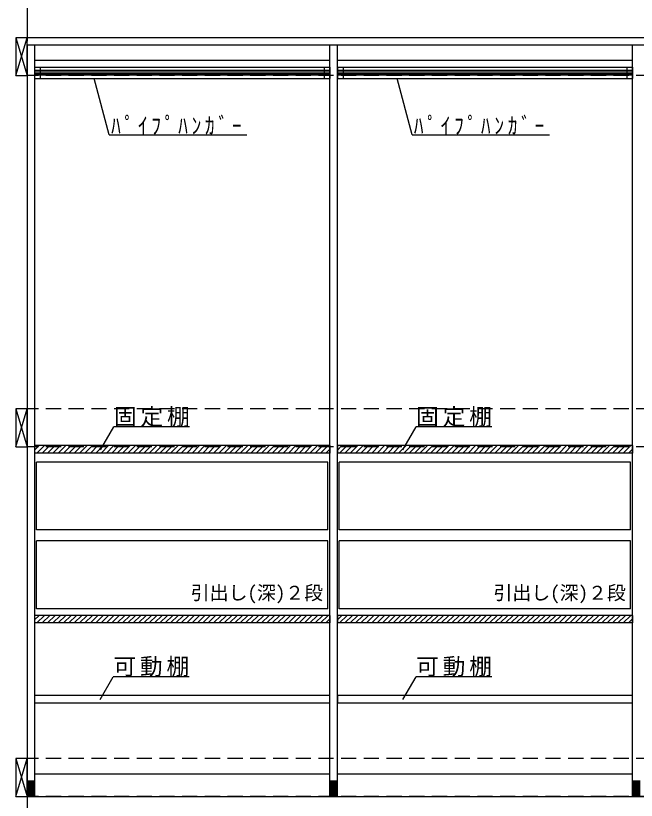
# Model space of a CAD drawing. Units: millimetres at full size, sheet at 1:20; details may follow other scales. Extents: x -3922 to 3878, y -2932 to 2722.
# Drawn here: x -2233 to -593, y -1722 to 350 of the extents above; entities that cross this region are included whole.
import ezdxf
from ezdxf.enums import TextEntityAlignment as Align

# ---------------------------------------------------------------- set-up
doc = ezdxf.new("R2010")
doc.units = ezdxf.units.MM
doc.header["$LTSCALE"] = 20
doc.linetypes.add('CHAIN1', pattern=[8, 5, -1, 1, -1])
doc.linetypes.add('DASHED2', pattern=[3, 2, -1])
for name, color, linetype in [('0-2_本体', 2, 'Continuous'), ('0-3_固定棚', 3, 'Continuous'), ('0-4_可動棚', 3, 'Continuous'), ('0-5', 4, 'Continuous'), ('0-6_ﾊﾟｲﾌﾟﾊﾝｶﾞｰ', 4, 'Continuous'), ('0-7_桟木・巾木', 2, 'Continuous'), ('0-8_引き出し', 2, 'Continuous'), ('0-A_文字', 7, 'Continuous'), ('0-B_寸法', 4, 'Continuous'), ('0-C_ハッチ', 4, 'Continuous')]:
    doc.layers.add(name, color=color, linetype=linetype)
doc.styles.add('ＭＳ ゴシック', font='')
doc.styles.get('ＭＳ ゴシック').set_extended_font_data('MS Gothic')

# ---------------------------------------------------------------- blocks, each defined once
blk = doc.blocks.new('R40')
at = {"layer": '0-5', "color": 3}
for p, q in [((10, 18.67), (-10, 18.67)), ((-10, 16), (10, 16)), ((-10, 13.33), (10, 13.33)), ((-10, 10.67), (10, 10.67)), ((-10, 8), (10, 8)), ((-10, 5.33), (10, 5.33)), ((-10, 2.67), (10, 2.67)), ((-10, 0), (10, 0)), ((-10, -2.67), (10, -2.67)), ((-10, -5.33), (10, -5.33)), ((-10, -8), (10, -8)), ((-10, -10.67), (10, -10.67)), ((-10, -13.33), (10, -13.33)), ((-10, -16), (10, -16)), ((-10, -18.67), (10, -18.67))]:
    blk.add_line(p, q, dxfattribs=at)

msp = doc.modelspace()

# ---------------------------------------------------------------- linework, layer by layer
at = {"layer": '0-2_本体', "color": 3}
for p, q in [((-2203.06, 271.73), (-2203.06, 291.73)), ((216.94, 291.73), (-2203.06, 291.73)), ((-2203.06, 271.73), (-2203.06, -1711.27)), ((216.94, 271.73), (-2203.06, 271.73)), ((-2183.06, 271.73), (-2183.06, -1711.27)), ((-1403.06, -1711.27), (-1403.06, 271.73)), ((-1383.06, -1711.27), (-1383.06, 271.73)), ((-603.06, -1711.27), (-603.06, 271.73)), ((-2203.06, -1711.27), (216.94, -1711.27))]:
    msp.add_line(p, q, dxfattribs=at)
at = {"layer": '0-3_固定棚'}
for p, q in [((-2183.06, -785.27), (-2183.06, -805.27)), ((-1403.06, -785.27), (-2183.06, -785.27)), ((-1383.06, -785.27), (-1383.06, -805.27)), ((-603.06, -785.27), (-1383.06, -785.27)), ((-2183.06, -1233.27), (-2183.06, -1253.27)), ((-1403.06, -1233.27), (-2183.06, -1233.27)), ((-1383.06, -1233.27), (-1383.06, -1253.27)), ((-603.06, -1233.27), (-1383.06, -1233.27))]:
    msp.add_line(p, q, dxfattribs=at)
for points in [[(-1403.06, -785.27), (-1403.06, -805.27), (-2183.06, -805.27)], [(-603.06, -785.27), (-603.06, -805.27), (-1383.06, -805.27)], [(-1403.06, -1233.27), (-1403.06, -1253.27), (-2183.06, -1253.27)], [(-603.06, -1233.27), (-603.06, -1253.27), (-1383.06, -1253.27)]]:
    msp.add_lwpolyline(points, dxfattribs=at)
at = {"layer": '0-4_可動棚'}
for p, q in [((-2182.06, -1464.77), (-2182.06, -1444.77)), ((-1404.06, -1444.77), (-2182.06, -1444.77)), ((-1404.06, -1444.77), (-1404.06, -1464.77)), ((-1382.06, -1464.77), (-1382.06, -1444.77)), ((-604.06, -1444.77), (-1382.06, -1444.77)), ((-604.06, -1444.77), (-604.06, -1464.77)), ((-1404.06, -1464.77), (-2182.06, -1464.77)), ((-604.06, -1464.77), (-1382.06, -1464.77))]:
    msp.add_line(p, q, dxfattribs=at)
at = {"layer": '0-6_ﾊﾟｲﾌﾟﾊﾝｶﾞｰ', "color": 3}
for p, q in [((-2183.06, 213.73), (-2183.06, 183.73)), ((-2183.06, 213.73), (-1403.06, 213.73)), ((-1403.06, 213.73), (-1403.06, 183.73)), ((-1383.06, 213.73), (-1383.06, 183.73)), ((-1383.06, 213.73), (-603.06, 213.73)), ((-603.06, 213.73), (-603.06, 183.73)), ((-2183.06, 183.73), (-1403.06, 183.73)), ((-1383.06, 183.73), (-603.06, 183.73))]:
    msp.add_line(p, q, dxfattribs=at)
at = {"layer": '0-6_ﾊﾟｲﾌﾟﾊﾝｶﾞｰ', "color": 7}
for p, q in [((-2168.06, 213.73), (-2168.06, 183.73)), ((-1418.06, 213.73), (-1418.06, 183.73)), ((-1368.06, 213.73), (-1368.06, 183.73)), ((-618.06, 213.73), (-618.06, 183.73))]:
    msp.add_line(p, q, dxfattribs=at)
at = {"layer": '0-6_ﾊﾟｲﾌﾟﾊﾝｶﾞｰ'}
for p, q in [((-1403.06, 204.73), (-2183.06, 204.73)), ((-1403.06, 200.73), (-2183.06, 200.73)), ((-1403.06, 196.73), (-2183.06, 196.73)), ((-1403.06, 192.73), (-2183.06, 192.73)), ((-603.06, 204.73), (-1383.06, 204.73)), ((-603.06, 200.73), (-1383.06, 200.73)), ((-603.06, 196.73), (-1383.06, 196.73)), ((-603.06, 192.73), (-1383.06, 192.73))]:
    msp.add_line(p, q, dxfattribs=at)
at = {"layer": '0-7_桟木・巾木', "color": 7}
for p, q in [((-1403.06, 231.73), (-2183.06, 231.73)), ((-603.06, 231.73), (-1383.06, 231.73)), ((-2183.06, -1651.27), (-1403.06, -1651.27)), ((-1383.06, -1651.27), (-603.06, -1651.27))]:
    msp.add_line(p, q, dxfattribs=at)
at = {"layer": '0-8_引き出し', "color": 7}
for p, q in [((-2233.06, 291.73), (-2203.06, 191.73)), ((-2233.06, 191.73), (-2203.06, 291.73)), ((-2233.06, -688.27), (-2203.06, -788.27)), ((-2233.06, -788.27), (-2203.06, -688.27)), ((-2233.06, -1611.27), (-2203.06, -1711.27)), ((-2233.06, -1711.27), (-2203.06, -1611.27))]:
    msp.add_line(p, q, dxfattribs=at)
at = {"layer": '0-8_引き出し'}
for p, q in [((-2178.06, -1007.77), (-2178.06, -828.77)), ((-1408.06, -828.77), (-2178.06, -828.77)), ((-1408.06, -1007.77), (-1408.06, -828.77)), ((-1378.06, -1007.77), (-1378.06, -828.77)), ((-608.06, -828.77), (-1378.06, -828.77)), ((-608.06, -1007.77), (-608.06, -828.77)), ((-1408.06, -1007.77), (-2178.06, -1007.77)), ((-608.06, -1007.77), (-1378.06, -1007.77)), ((-2178.06, -1215.77), (-2178.06, -1036.77)), ((-1408.06, -1036.77), (-2178.06, -1036.77)), ((-1408.06, -1215.77), (-1408.06, -1036.77)), ((-1378.06, -1215.77), (-1378.06, -1036.77)), ((-608.06, -1036.77), (-1378.06, -1036.77)), ((-608.06, -1215.77), (-608.06, -1036.77)), ((-1408.06, -1215.77), (-2178.06, -1215.77)), ((-608.06, -1215.77), (-1378.06, -1215.77))]:
    msp.add_line(p, q, dxfattribs=at)
at = {"layer": '0-8_引き出し', "color": 3}
for points in [[(-2203.06, 191.73), (-2203.06, 291.73), (-2233.06, 291.73), (-2233.06, 191.73)], [(-2203.06, -788.27), (-2203.06, -688.27), (-2233.06, -688.27), (-2233.06, -788.27)], [(-2203.06, -1711.27), (-2203.06, -1611.27), (-2233.06, -1611.27), (-2233.06, -1711.27)]]:
    msp.add_lwpolyline(points, close=True, dxfattribs=at)
at = {"layer": '0-A_文字', "linetype": 'CHAIN1'}
msp.add_line((-2203.06, 1822.73), (-2203.06, -1811.27), dxfattribs=at)
at = {"layer": '0-A_文字'}
for p, q in [((-1985.67, 35.43), (-2025.41, 183.73)), ((-1185.67, 35.43), (-1225.41, 183.73)), ((-1985.67, 35.43), (-1622.1, 35.43)), ((-1185.67, 35.43), (-822.1, 35.43)), ((-2008.58, -796.33), (-1973.56, -735.68)), ((-1773.56, -735.68), (-1973.56, -735.68)), ((-1210.05, -796.33), (-1175.03, -735.68)), ((-975.03, -735.68), (-1175.03, -735.68)), ((-2010.05, -1455.83), (-1975.03, -1395.18)), ((-1775.03, -1395.18), (-1975.03, -1395.18)), ((-1210.05, -1455.83), (-1175.03, -1395.18)), ((-975.03, -1395.18), (-1175.03, -1395.18))]:
    msp.add_line(p, q, dxfattribs=at)
at = {"layer": '0-B_寸法', "linetype": 'DASHED2'}
for p, q in [((2146.94, 291.73), (-2203.06, 291.73)), ((2146.94, 191.73), (-2203.06, 191.73)), ((2146.94, -688.27), (-2203.06, -688.27)), ((2146.94, -788.27), (-2203.06, -788.27)), ((2146.94, -1611.27), (-2203.06, -1611.27)), ((2146.94, -1711.27), (-2203.06, -1711.27))]:
    msp.add_line(p, q, dxfattribs=at)
at = {"layer": '0-C_ハッチ'}
for p, q in [((-2183.06, -797.01), (-2171.32, -785.27)), ((-2177.18, -805.27), (-2157.18, -785.27)), ((-2163.03, -805.27), (-2143.03, -785.27)), ((-2148.89, -805.27), (-2128.89, -785.27)), ((-2134.75, -805.27), (-2114.75, -785.27)), ((-2120.61, -805.27), (-2100.61, -785.27)), ((-2106.47, -805.27), (-2086.47, -785.27)), ((-2092.32, -805.27), (-2072.32, -785.27)), ((-2078.18, -805.27), (-2058.18, -785.27)), ((-2064.04, -805.27), (-2044.04, -785.27)), ((-2049.9, -805.27), (-2029.9, -785.27)), ((-2035.76, -805.27), (-2015.76, -785.27)), ((-2021.61, -805.27), (-2001.61, -785.27)), ((-2007.47, -805.27), (-1987.47, -785.27)), ((-1993.33, -805.27), (-1973.33, -785.27)), ((-1979.19, -805.27), (-1959.19, -785.27)), ((-1965.04, -805.27), (-1945.04, -785.27)), ((-1950.9, -805.27), (-1930.9, -785.27)), ((-1936.76, -805.27), (-1916.76, -785.27)), ((-1922.62, -805.27), (-1902.62, -785.27)), ((-1908.48, -805.27), (-1888.48, -785.27)), ((-1894.33, -805.27), (-1874.33, -785.27)), ((-1880.19, -805.27), (-1860.19, -785.27)), ((-1866.05, -805.27), (-1846.05, -785.27)), ((-1851.91, -805.27), (-1831.91, -785.27)), ((-1837.77, -805.27), (-1817.77, -785.27)), ((-1823.62, -805.27), (-1803.62, -785.27)), ((-1809.48, -805.27), (-1789.48, -785.27)), ((-1795.34, -805.27), (-1775.34, -785.27)), ((-1781.2, -805.27), (-1761.2, -785.27)), ((-1767.05, -805.27), (-1747.05, -785.27)), ((-1752.91, -805.27), (-1732.91, -785.27)), ((-1738.77, -805.27), (-1718.77, -785.27)), ((-1724.63, -805.27), (-1704.63, -785.27)), ((-1710.49, -805.27), (-1690.49, -785.27)), ((-1696.34, -805.27), (-1676.34, -785.27)), ((-1682.2, -805.27), (-1662.2, -785.27)), ((-1668.06, -805.27), (-1648.06, -785.27)), ((-1653.92, -805.27), (-1633.92, -785.27)), ((-1639.78, -805.27), (-1619.78, -785.27)), ((-1625.63, -805.27), (-1605.63, -785.27)), ((-1611.49, -805.27), (-1591.49, -785.27)), ((-1597.35, -805.27), (-1577.35, -785.27)), ((-1583.21, -805.27), (-1563.21, -785.27)), ((-1569.06, -805.27), (-1549.06, -785.27)), ((-1554.92, -805.27), (-1534.92, -785.27)), ((-1540.78, -805.27), (-1520.78, -785.27)), ((-1526.64, -805.27), (-1506.64, -785.27)), ((-1512.5, -805.27), (-1492.5, -785.27)), ((-1498.35, -805.27), (-1478.35, -785.27)), ((-1484.21, -805.27), (-1464.21, -785.27)), ((-1470.07, -805.27), (-1450.07, -785.27)), ((-1455.93, -805.27), (-1435.93, -785.27)), ((-1441.79, -805.27), (-1421.79, -785.27)), ((-1427.64, -805.27), (-1407.64, -785.27)), ((-1383.06, -797.01), (-1371.32, -785.27)), ((-1377.18, -805.27), (-1357.18, -785.27)), ((-1363.03, -805.27), (-1343.03, -785.27)), ((-1348.89, -805.27), (-1328.89, -785.27)), ((-1334.75, -805.27), (-1314.75, -785.27)), ((-1320.61, -805.27), (-1300.61, -785.27)), ((-1306.47, -805.27), (-1286.47, -785.27)), ((-1292.32, -805.27), (-1272.32, -785.27)), ((-1278.18, -805.27), (-1258.18, -785.27)), ((-1264.04, -805.27), (-1244.04, -785.27)), ((-1249.9, -805.27), (-1229.9, -785.27)), ((-1235.76, -805.27), (-1215.76, -785.27)), ((-1221.61, -805.27), (-1201.61, -785.27)), ((-1207.47, -805.27), (-1187.47, -785.27)), ((-1193.33, -805.27), (-1173.33, -785.27)), ((-1179.19, -805.27), (-1159.19, -785.27)), ((-1165.04, -805.27), (-1145.04, -785.27)), ((-1150.9, -805.27), (-1130.9, -785.27)), ((-1136.76, -805.27), (-1116.76, -785.27)), ((-1122.62, -805.27), (-1102.62, -785.27)), ((-1108.48, -805.27), (-1088.48, -785.27)), ((-1094.33, -805.27), (-1074.33, -785.27)), ((-1080.19, -805.27), (-1060.19, -785.27)), ((-1066.05, -805.27), (-1046.05, -785.27)), ((-1051.91, -805.27), (-1031.91, -785.27)), ((-1037.77, -805.27), (-1017.77, -785.27)), ((-1023.62, -805.27), (-1003.62, -785.27)), ((-1009.48, -805.27), (-989.48, -785.27)), ((-995.34, -805.27), (-975.34, -785.27)), ((-981.2, -805.27), (-961.2, -785.27)), ((-967.05, -805.27), (-947.05, -785.27)), ((-952.91, -805.27), (-932.91, -785.27)), ((-938.77, -805.27), (-918.77, -785.27)), ((-924.63, -805.27), (-904.63, -785.27)), ((-910.49, -805.27), (-890.49, -785.27)), ((-896.34, -805.27), (-876.34, -785.27)), ((-882.2, -805.27), (-862.2, -785.27)), ((-868.06, -805.27), (-848.06, -785.27)), ((-853.92, -805.27), (-833.92, -785.27)), ((-839.78, -805.27), (-819.78, -785.27)), ((-825.63, -805.27), (-805.63, -785.27)), ((-811.49, -805.27), (-791.49, -785.27)), ((-797.35, -805.27), (-777.35, -785.27)), ((-783.21, -805.27), (-763.21, -785.27)), ((-769.06, -805.27), (-749.06, -785.27)), ((-754.92, -805.27), (-734.92, -785.27)), ((-740.78, -805.27), (-720.78, -785.27)), ((-726.64, -805.27), (-706.64, -785.27)), ((-712.5, -805.27), (-692.5, -785.27)), ((-698.35, -805.27), (-678.35, -785.27)), ((-684.21, -805.27), (-664.21, -785.27)), ((-670.07, -805.27), (-650.07, -785.27)), ((-655.93, -805.27), (-635.93, -785.27)), ((-641.79, -805.27), (-621.79, -785.27)), ((-627.64, -805.27), (-607.64, -785.27)), ((-1413.5, -805.27), (-1403.06, -794.83)), ((-613.5, -805.27), (-603.06, -794.83)), ((-2183.06, -1245.01), (-2171.32, -1233.27)), ((-2177.18, -1253.27), (-2157.18, -1233.27)), ((-2163.03, -1253.27), (-2143.03, -1233.27)), ((-2148.89, -1253.27), (-2128.89, -1233.27)), ((-2134.75, -1253.27), (-2114.75, -1233.27)), ((-2120.61, -1253.27), (-2100.61, -1233.27)), ((-2106.47, -1253.27), (-2086.47, -1233.27)), ((-2092.32, -1253.27), (-2072.32, -1233.27)), ((-2078.18, -1253.27), (-2058.18, -1233.27)), ((-2064.04, -1253.27), (-2044.04, -1233.27)), ((-2049.9, -1253.27), (-2029.9, -1233.27)), ((-2035.76, -1253.27), (-2015.76, -1233.27)), ((-2021.61, -1253.27), (-2001.61, -1233.27)), ((-2007.47, -1253.27), (-1987.47, -1233.27)), ((-1993.33, -1253.27), (-1973.33, -1233.27)), ((-1979.19, -1253.27), (-1959.19, -1233.27)), ((-1965.04, -1253.27), (-1945.04, -1233.27)), ((-1950.9, -1253.27), (-1930.9, -1233.27)), ((-1936.76, -1253.27), (-1916.76, -1233.27)), ((-1922.62, -1253.27), (-1902.62, -1233.27)), ((-1908.48, -1253.27), (-1888.48, -1233.27)), ((-1894.33, -1253.27), (-1874.33, -1233.27)), ((-1880.19, -1253.27), (-1860.19, -1233.27)), ((-1866.05, -1253.27), (-1846.05, -1233.27)), ((-1851.91, -1253.27), (-1831.91, -1233.27)), ((-1837.77, -1253.27), (-1817.77, -1233.27)), ((-1823.62, -1253.27), (-1803.62, -1233.27)), ((-1809.48, -1253.27), (-1789.48, -1233.27)), ((-1795.34, -1253.27), (-1775.34, -1233.27)), ((-1781.2, -1253.27), (-1761.2, -1233.27)), ((-1767.05, -1253.27), (-1747.05, -1233.27)), ((-1752.91, -1253.27), (-1732.91, -1233.27)), ((-1738.77, -1253.27), (-1718.77, -1233.27)), ((-1724.63, -1253.27), (-1704.63, -1233.27)), ((-1710.49, -1253.27), (-1690.49, -1233.27)), ((-1696.34, -1253.27), (-1676.34, -1233.27)), ((-1682.2, -1253.27), (-1662.2, -1233.27)), ((-1668.06, -1253.27), (-1648.06, -1233.27)), ((-1653.92, -1253.27), (-1633.92, -1233.27)), ((-1639.78, -1253.27), (-1619.78, -1233.27)), ((-1625.63, -1253.27), (-1605.63, -1233.27)), ((-1611.49, -1253.27), (-1591.49, -1233.27)), ((-1597.35, -1253.27), (-1577.35, -1233.27)), ((-1583.21, -1253.27), (-1563.21, -1233.27)), ((-1569.06, -1253.27), (-1549.06, -1233.27)), ((-1554.92, -1253.27), (-1534.92, -1233.27)), ((-1540.78, -1253.27), (-1520.78, -1233.27)), ((-1526.64, -1253.27), (-1506.64, -1233.27)), ((-1512.5, -1253.27), (-1492.5, -1233.27)), ((-1498.35, -1253.27), (-1478.35, -1233.27)), ((-1484.21, -1253.27), (-1464.21, -1233.27)), ((-1470.07, -1253.27), (-1450.07, -1233.27)), ((-1455.93, -1253.27), (-1435.93, -1233.27)), ((-1441.79, -1253.27), (-1421.79, -1233.27)), ((-1427.64, -1253.27), (-1407.64, -1233.27)), ((-1413.5, -1253.27), (-1403.06, -1242.83)), ((-1383.06, -1245.01), (-1371.32, -1233.27)), ((-1377.18, -1253.27), (-1357.18, -1233.27)), ((-1363.03, -1253.27), (-1343.03, -1233.27)), ((-1348.89, -1253.27), (-1328.89, -1233.27)), ((-1334.75, -1253.27), (-1314.75, -1233.27)), ((-1320.61, -1253.27), (-1300.61, -1233.27)), ((-1306.47, -1253.27), (-1286.47, -1233.27)), ((-1292.32, -1253.27), (-1272.32, -1233.27)), ((-1278.18, -1253.27), (-1258.18, -1233.27)), ((-1264.04, -1253.27), (-1244.04, -1233.27)), ((-1249.9, -1253.27), (-1229.9, -1233.27)), ((-1235.76, -1253.27), (-1215.76, -1233.27)), ((-1221.61, -1253.27), (-1201.61, -1233.27)), ((-1207.47, -1253.27), (-1187.47, -1233.27)), ((-1193.33, -1253.27), (-1173.33, -1233.27)), ((-1179.19, -1253.27), (-1159.19, -1233.27)), ((-1165.04, -1253.27), (-1145.04, -1233.27)), ((-1150.9, -1253.27), (-1130.9, -1233.27)), ((-1136.76, -1253.27), (-1116.76, -1233.27)), ((-1122.62, -1253.27), (-1102.62, -1233.27)), ((-1108.48, -1253.27), (-1088.48, -1233.27)), ((-1094.33, -1253.27), (-1074.33, -1233.27)), ((-1080.19, -1253.27), (-1060.19, -1233.27)), ((-1066.05, -1253.27), (-1046.05, -1233.27)), ((-1051.91, -1253.27), (-1031.91, -1233.27)), ((-1037.77, -1253.27), (-1017.77, -1233.27)), ((-1023.62, -1253.27), (-1003.62, -1233.27)), ((-1009.48, -1253.27), (-989.48, -1233.27)), ((-995.34, -1253.27), (-975.34, -1233.27)), ((-981.2, -1253.27), (-961.2, -1233.27)), ((-967.05, -1253.27), (-947.05, -1233.27)), ((-952.91, -1253.27), (-932.91, -1233.27)), ((-938.77, -1253.27), (-918.77, -1233.27)), ((-924.63, -1253.27), (-904.63, -1233.27)), ((-910.49, -1253.27), (-890.49, -1233.27)), ((-896.34, -1253.27), (-876.34, -1233.27)), ((-882.2, -1253.27), (-862.2, -1233.27)), ((-868.06, -1253.27), (-848.06, -1233.27)), ((-853.92, -1253.27), (-833.92, -1233.27)), ((-839.78, -1253.27), (-819.78, -1233.27)), ((-825.63, -1253.27), (-805.63, -1233.27)), ((-811.49, -1253.27), (-791.49, -1233.27)), ((-797.35, -1253.27), (-777.35, -1233.27)), ((-783.21, -1253.27), (-763.21, -1233.27)), ((-769.06, -1253.27), (-749.06, -1233.27)), ((-754.92, -1253.27), (-734.92, -1233.27)), ((-740.78, -1253.27), (-720.78, -1233.27)), ((-726.64, -1253.27), (-706.64, -1233.27)), ((-712.5, -1253.27), (-692.5, -1233.27)), ((-698.35, -1253.27), (-678.35, -1233.27)), ((-684.21, -1253.27), (-664.21, -1233.27)), ((-670.07, -1253.27), (-650.07, -1233.27)), ((-655.93, -1253.27), (-635.93, -1233.27)), ((-641.79, -1253.27), (-621.79, -1233.27)), ((-627.64, -1253.27), (-607.64, -1233.27)), ((-613.5, -1253.27), (-603.06, -1242.83))]:
    msp.add_line(p, q, dxfattribs=at)

# ---------------------------------------------------------------- block references
at = {"layer": '0-5'}
for p in [(-2193.06, -1689.93), (-1393.06, -1689.93), (-593.06, -1689.93)]:
    msp.add_blockref('R40', p, dxfattribs=at)

# ---------------------------------------------------------------- texts
at = {"layer": '0-A_文字', "style": 'ＭＳ ゴシック'}
for p in [(-1770.62, -1202.95), (-970.62, -1202.95)]:
    msp.add_text('引出し(深)２段', height=36.66, dxfattribs=at).set_placement(p, align=Align.BOTTOM_LEFT)
at = {"layer": '0-A_文字', "char_height": 43.99, "attachment_point": 7, "style": 'ＭＳ ゴシック'}
for s, insert in [('\\T1.39;\\W0.85;ﾊﾟｲﾌﾟﾊﾝｶﾞｰ', (-1980.82, 35.43)), ('\\T1.39;\\W0.85;ﾊﾟｲﾌﾟﾊﾝｶﾞｰ', (-1180.82, 35.43)), ('\\T1.17;固定棚', (-1973.56, -735.68)), ('\\T1.17;固定棚', (-1175.03, -735.68)), ('\\T1.17;可動棚', (-1975.03, -1395.18)), ('\\T1.17;可動棚', (-1175.03, -1395.18))]:
    msp.add_mtext(s, dxfattribs=dict(at, insert=insert))

doc.saveas('drawing.dxf')
